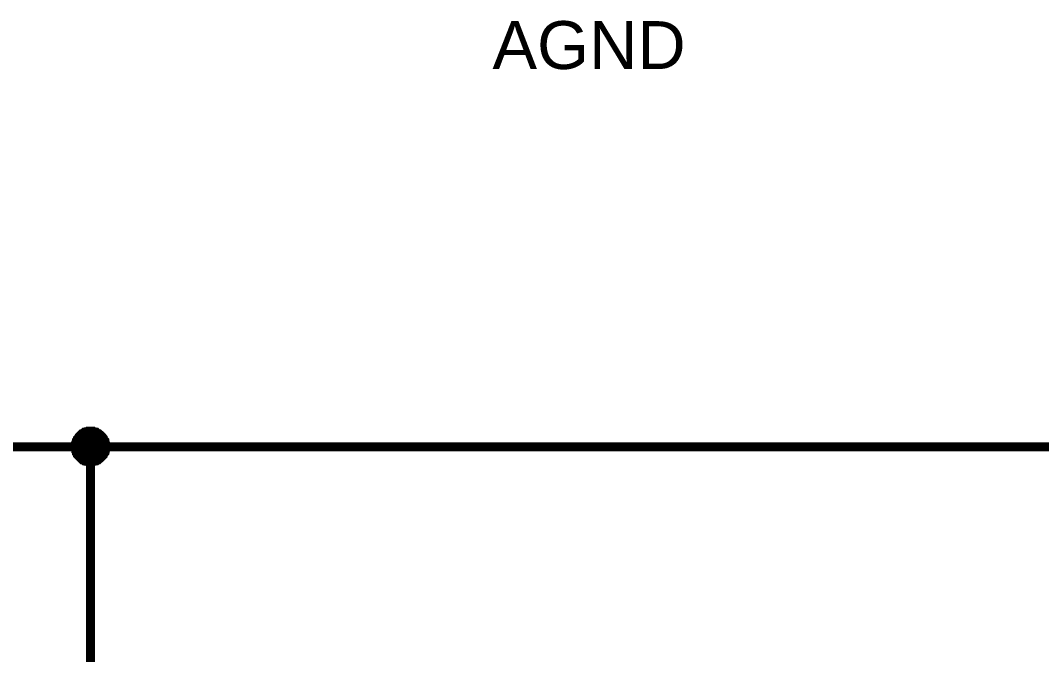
# Model space of a CAD drawing. Header units: millimetres. Extents: x -2024 to 917, y -725 to 13.
# Drawn here: x 332.31 to 366.23, y -248.2 to -227.13 of the extents above; entities that cross this region are included whole.
import ezdxf

# ---------------------------------------------------------------- set-up
doc = ezdxf.new("R2010")
doc.units = ezdxf.units.MM
doc.layers.add('Sheet', color=255, linetype='Continuous')
doc.styles.get("Standard").update_dxf_attribs({"font": 'arial.ttf'})

msp = doc.modelspace()

# ---------------------------------------------------------------- linework, layer by layer
at = {"layer": 'Sheet'}
for points, const_width in [([(334.14, -241.294), (334.14, -241.261), (334.14, -241.245), (334.14, -241.212), (334.157, -241.195), (334.157, -241.162), (334.157, -241.145), (334.173, -241.112), (334.173, -241.096), (334.19, -241.079), (334.206, -241.046), (334.206, -241.029), (334.223, -241.013), (334.24, -240.996), (334.256, -240.963), (334.273, -240.947), (334.289, -240.93), (334.306, -240.914), (334.322, -240.897), (334.339, -240.88), (334.355, -240.864), (334.372, -240.864), (334.405, -240.847), (334.422, -240.831), (334.438, -240.814), (334.471, -240.814), (334.488, -240.798), (334.504, -240.798), (334.537, -240.798), (334.554, -240.781), (334.587, -240.781), (334.604, -240.781), (334.637, -240.781)], 0.3), ([(334.14, -241.294), (334.14, -241.261), (334.14, -241.245), (334.14, -241.212), (334.157, -241.195), (334.157, -241.162), (334.157, -241.145), (334.173, -241.112), (334.173, -241.096), (334.19, -241.079), (334.206, -241.046), (334.206, -241.029), (334.223, -241.013), (334.24, -240.996), (334.256, -240.963), (334.273, -240.947), (334.289, -240.93), (334.306, -240.914), (334.322, -240.897), (334.339, -240.88), (334.355, -240.864), (334.372, -240.864), (334.405, -240.847), (334.422, -240.831), (334.438, -240.814), (334.471, -240.814), (334.488, -240.798), (334.504, -240.798), (334.537, -240.798), (334.554, -240.781), (334.587, -240.781), (334.604, -240.781), (334.637, -240.781)], 0.3), ([(334.14, -241.294), (334.14, -241.261), (334.14, -241.245), (334.14, -241.212), (334.157, -241.195), (334.157, -241.162), (334.157, -241.145), (334.173, -241.112), (334.173, -241.096), (334.19, -241.079), (334.206, -241.046), (334.206, -241.029), (334.223, -241.013), (334.24, -240.996), (334.256, -240.963), (334.273, -240.947), (334.289, -240.93), (334.306, -240.914), (334.322, -240.897), (334.339, -240.88), (334.355, -240.864), (334.372, -240.864), (334.405, -240.847), (334.422, -240.831), (334.438, -240.814), (334.471, -240.814), (334.488, -240.798), (334.504, -240.798), (334.537, -240.798), (334.554, -240.781), (334.587, -240.781), (334.604, -240.781), (334.637, -240.781)], 0.3), ([(334.14, -241.294), (334.14, -241.261), (334.14, -241.245), (334.14, -241.212), (334.157, -241.195), (334.157, -241.162), (334.157, -241.145), (334.173, -241.112), (334.173, -241.096), (334.19, -241.079), (334.206, -241.046), (334.206, -241.029), (334.223, -241.013), (334.24, -240.996), (334.256, -240.963), (334.273, -240.947), (334.289, -240.93), (334.306, -240.914), (334.322, -240.897), (334.339, -240.88), (334.355, -240.864), (334.372, -240.864), (334.405, -240.847), (334.422, -240.831), (334.438, -240.814), (334.471, -240.814), (334.488, -240.798), (334.504, -240.798), (334.537, -240.798), (334.554, -240.781), (334.587, -240.781), (334.604, -240.781), (334.637, -240.781)], 0.3), ([(334.14, -241.294), (334.14, -241.261), (334.14, -241.245), (334.14, -241.212), (334.157, -241.195), (334.157, -241.162), (334.157, -241.145), (334.173, -241.112), (334.173, -241.096), (334.19, -241.079), (334.206, -241.046), (334.206, -241.029), (334.223, -241.013), (334.24, -240.996), (334.256, -240.963), (334.273, -240.947), (334.289, -240.93), (334.306, -240.914), (334.322, -240.897), (334.339, -240.88), (334.355, -240.864), (334.372, -240.864), (334.405, -240.847), (334.422, -240.831), (334.438, -240.814), (334.471, -240.814), (334.488, -240.798), (334.504, -240.798), (334.537, -240.798), (334.554, -240.781), (334.587, -240.781), (334.604, -240.781), (334.637, -240.781)], 0.0991), ([(334.14, -241.294), (334.14, -241.261), (334.14, -241.245), (334.14, -241.212), (334.157, -241.195), (334.157, -241.162), (334.157, -241.145), (334.173, -241.112), (334.173, -241.096), (334.19, -241.079), (334.206, -241.046), (334.206, -241.029), (334.223, -241.013), (334.24, -240.996), (334.256, -240.963), (334.273, -240.947), (334.289, -240.93), (334.306, -240.914), (334.322, -240.897), (334.339, -240.88), (334.355, -240.864), (334.372, -240.864), (334.405, -240.847), (334.422, -240.831), (334.438, -240.814), (334.471, -240.814), (334.488, -240.798), (334.504, -240.798), (334.537, -240.798), (334.554, -240.781), (334.587, -240.781), (334.604, -240.781), (334.637, -240.781)], 0.0991), ([(334.14, -241.294), (334.14, -241.261), (334.14, -241.245), (334.14, -241.212), (334.157, -241.195), (334.157, -241.162), (334.157, -241.145), (334.173, -241.112), (334.173, -241.096), (334.19, -241.079), (334.206, -241.046), (334.206, -241.029), (334.223, -241.013), (334.24, -240.996), (334.256, -240.963), (334.273, -240.947), (334.289, -240.93), (334.306, -240.914), (334.322, -240.897), (334.339, -240.88), (334.355, -240.864), (334.372, -240.864), (334.405, -240.847), (334.422, -240.831), (334.438, -240.814), (334.471, -240.814), (334.488, -240.798), (334.504, -240.798), (334.537, -240.798), (334.554, -240.781), (334.587, -240.781), (334.604, -240.781), (334.637, -240.781)], 0.0991), ([(334.14, -241.294), (334.14, -241.261), (334.14, -241.245), (334.14, -241.212), (334.157, -241.195), (334.157, -241.162), (334.157, -241.145), (334.173, -241.112), (334.173, -241.096), (334.19, -241.079), (334.206, -241.046), (334.206, -241.029), (334.223, -241.013), (334.24, -240.996), (334.256, -240.963), (334.273, -240.947), (334.289, -240.93), (334.306, -240.914), (334.322, -240.897), (334.339, -240.88), (334.355, -240.864), (334.372, -240.864), (334.405, -240.847), (334.422, -240.831), (334.438, -240.814), (334.471, -240.814), (334.488, -240.798), (334.504, -240.798), (334.537, -240.798), (334.554, -240.781), (334.587, -240.781), (334.604, -240.781), (334.637, -240.781)], 0.0991), ([(334.637, -240.781), (334.637, -240.781)], 0.3), ([(334.637, -240.781), (334.67, -240.781), (334.686, -240.781), (334.72, -240.781), (334.736, -240.798), (334.769, -240.798), (334.786, -240.798), (334.819, -240.814), (334.835, -240.814), (334.852, -240.831), (334.885, -240.847), (334.902, -240.864), (334.918, -240.864), (334.935, -240.88), (334.968, -240.897), (334.984, -240.914), (335.001, -240.93), (335.017, -240.947), (335.034, -240.963), (335.051, -240.996), (335.067, -241.013), (335.067, -241.029), (335.084, -241.046), (335.1, -241.079), (335.117, -241.096), (335.117, -241.112), (335.133, -241.145), (335.133, -241.162), (335.133, -241.195), (335.15, -241.212), (335.15, -241.245), (335.15, -241.261), (335.15, -241.294)], 0.3), ([(334.637, -240.781), (334.637, -240.781)], 0.3), ([(334.637, -240.781), (334.67, -240.781), (334.686, -240.781), (334.72, -240.781), (334.736, -240.798), (334.769, -240.798), (334.786, -240.798), (334.819, -240.814), (334.835, -240.814), (334.852, -240.831), (334.885, -240.847), (334.902, -240.864), (334.918, -240.864), (334.935, -240.88), (334.968, -240.897), (334.984, -240.914), (335.001, -240.93), (335.017, -240.947), (335.034, -240.963), (335.051, -240.996), (335.067, -241.013), (335.067, -241.029), (335.084, -241.046), (335.1, -241.079), (335.117, -241.096), (335.117, -241.112), (335.133, -241.145), (335.133, -241.162), (335.133, -241.195), (335.15, -241.212), (335.15, -241.245), (335.15, -241.261), (335.15, -241.294)], 0.3), ([(334.637, -240.781), (334.637, -240.781)], 0.3), ([(334.637, -240.781), (334.67, -240.781), (334.686, -240.781), (334.72, -240.781), (334.736, -240.798), (334.769, -240.798), (334.786, -240.798), (334.819, -240.814), (334.835, -240.814), (334.852, -240.831), (334.885, -240.847), (334.902, -240.864), (334.918, -240.864), (334.935, -240.88), (334.968, -240.897), (334.984, -240.914), (335.001, -240.93), (335.017, -240.947), (335.034, -240.963), (335.051, -240.996), (335.067, -241.013), (335.067, -241.029), (335.084, -241.046), (335.1, -241.079), (335.117, -241.096), (335.117, -241.112), (335.133, -241.145), (335.133, -241.162), (335.133, -241.195), (335.15, -241.212), (335.15, -241.245), (335.15, -241.261), (335.15, -241.294)], 0.3), ([(334.637, -240.781), (334.637, -240.781)], 0.3), ([(334.637, -240.781), (334.67, -240.781), (334.686, -240.781), (334.72, -240.781), (334.736, -240.798), (334.769, -240.798), (334.786, -240.798), (334.819, -240.814), (334.835, -240.814), (334.852, -240.831), (334.885, -240.847), (334.902, -240.864), (334.918, -240.864), (334.935, -240.88), (334.968, -240.897), (334.984, -240.914), (335.001, -240.93), (335.017, -240.947), (335.034, -240.963), (335.051, -240.996), (335.067, -241.013), (335.067, -241.029), (335.084, -241.046), (335.1, -241.079), (335.117, -241.096), (335.117, -241.112), (335.133, -241.145), (335.133, -241.162), (335.133, -241.195), (335.15, -241.212), (335.15, -241.245), (335.15, -241.261), (335.15, -241.294)], 0.3), ([(334.637, -240.781), (334.637, -240.781)], 0.0991), ([(334.637, -240.781), (334.67, -240.781), (334.686, -240.781), (334.72, -240.781), (334.736, -240.798), (334.769, -240.798), (334.786, -240.798), (334.819, -240.814), (334.835, -240.814), (334.852, -240.831), (334.885, -240.847), (334.902, -240.864), (334.918, -240.864), (334.935, -240.88), (334.968, -240.897), (334.984, -240.914), (335.001, -240.93), (335.017, -240.947), (335.034, -240.963), (335.051, -240.996), (335.067, -241.013), (335.067, -241.029), (335.084, -241.046), (335.1, -241.079), (335.117, -241.096), (335.117, -241.112), (335.133, -241.145), (335.133, -241.162), (335.133, -241.195), (335.15, -241.212), (335.15, -241.245), (335.15, -241.261), (335.15, -241.294)], 0.0991), ([(334.637, -240.781), (334.637, -240.781)], 0.0991), ([(334.637, -240.781), (334.67, -240.781), (334.686, -240.781), (334.72, -240.781), (334.736, -240.798), (334.769, -240.798), (334.786, -240.798), (334.819, -240.814), (334.835, -240.814), (334.852, -240.831), (334.885, -240.847), (334.902, -240.864), (334.918, -240.864), (334.935, -240.88), (334.968, -240.897), (334.984, -240.914), (335.001, -240.93), (335.017, -240.947), (335.034, -240.963), (335.051, -240.996), (335.067, -241.013), (335.067, -241.029), (335.084, -241.046), (335.1, -241.079), (335.117, -241.096), (335.117, -241.112), (335.133, -241.145), (335.133, -241.162), (335.133, -241.195), (335.15, -241.212), (335.15, -241.245), (335.15, -241.261), (335.15, -241.294)], 0.0991), ([(334.637, -240.781), (334.637, -240.781)], 0.0991), ([(334.637, -240.781), (334.67, -240.781), (334.686, -240.781), (334.72, -240.781), (334.736, -240.798), (334.769, -240.798), (334.786, -240.798), (334.819, -240.814), (334.835, -240.814), (334.852, -240.831), (334.885, -240.847), (334.902, -240.864), (334.918, -240.864), (334.935, -240.88), (334.968, -240.897), (334.984, -240.914), (335.001, -240.93), (335.017, -240.947), (335.034, -240.963), (335.051, -240.996), (335.067, -241.013), (335.067, -241.029), (335.084, -241.046), (335.1, -241.079), (335.117, -241.096), (335.117, -241.112), (335.133, -241.145), (335.133, -241.162), (335.133, -241.195), (335.15, -241.212), (335.15, -241.245), (335.15, -241.261), (335.15, -241.294)], 0.0991), ([(334.637, -240.781), (334.637, -240.781)], 0.0991), ([(334.637, -240.781), (334.67, -240.781), (334.686, -240.781), (334.72, -240.781), (334.736, -240.798), (334.769, -240.798), (334.786, -240.798), (334.819, -240.814), (334.835, -240.814), (334.852, -240.831), (334.885, -240.847), (334.902, -240.864), (334.918, -240.864), (334.935, -240.88), (334.968, -240.897), (334.984, -240.914), (335.001, -240.93), (335.017, -240.947), (335.034, -240.963), (335.051, -240.996), (335.067, -241.013), (335.067, -241.029), (335.084, -241.046), (335.1, -241.079), (335.117, -241.096), (335.117, -241.112), (335.133, -241.145), (335.133, -241.162), (335.133, -241.195), (335.15, -241.212), (335.15, -241.245), (335.15, -241.261), (335.15, -241.294)], 0.0991), ([(322.157, -246.295), (322.157, -241.294), (334.637, -241.294), (429.607, -241.294), (434.589, -241.294)], 0.3), ([(334.637, -241.791), (334.604, -241.791), (334.587, -241.791), (334.554, -241.791), (334.537, -241.775), (334.504, -241.775), (334.488, -241.775), (334.471, -241.758), (334.438, -241.758), (334.422, -241.741), (334.405, -241.725), (334.372, -241.725), (334.355, -241.708), (334.339, -241.692), (334.322, -241.675), (334.306, -241.659), (334.289, -241.642), (334.273, -241.626), (334.256, -241.609), (334.24, -241.592), (334.223, -241.576), (334.206, -241.559), (334.206, -241.526), (334.19, -241.51), (334.173, -241.493), (334.173, -241.46), (334.157, -241.443), (334.157, -241.427), (334.157, -241.394), (334.14, -241.377), (334.14, -241.344), (334.14, -241.328), (334.14, -241.294)], 0.3), ([(334.14, -241.294), (334.14, -241.294)], 0.3), ([(334.637, -241.791), (334.604, -241.791), (334.587, -241.791), (334.554, -241.791), (334.537, -241.775), (334.504, -241.775), (334.488, -241.775), (334.471, -241.758), (334.438, -241.758), (334.422, -241.741), (334.405, -241.725), (334.372, -241.725), (334.355, -241.708), (334.339, -241.692), (334.322, -241.675), (334.306, -241.659), (334.289, -241.642), (334.273, -241.626), (334.256, -241.609), (334.24, -241.592), (334.223, -241.576), (334.206, -241.559), (334.206, -241.526), (334.19, -241.51), (334.173, -241.493), (334.173, -241.46), (334.157, -241.443), (334.157, -241.427), (334.157, -241.394), (334.14, -241.377), (334.14, -241.344), (334.14, -241.328), (334.14, -241.294)], 0.3), ([(334.14, -241.294), (334.14, -241.294)], 0.3), ([(334.637, -241.791), (334.604, -241.791), (334.587, -241.791), (334.554, -241.791), (334.537, -241.775), (334.504, -241.775), (334.488, -241.775), (334.471, -241.758), (334.438, -241.758), (334.422, -241.741), (334.405, -241.725), (334.372, -241.725), (334.355, -241.708), (334.339, -241.692), (334.322, -241.675), (334.306, -241.659), (334.289, -241.642), (334.273, -241.626), (334.256, -241.609), (334.24, -241.592), (334.223, -241.576), (334.206, -241.559), (334.206, -241.526), (334.19, -241.51), (334.173, -241.493), (334.173, -241.46), (334.157, -241.443), (334.157, -241.427), (334.157, -241.394), (334.14, -241.377), (334.14, -241.344), (334.14, -241.328), (334.14, -241.294)], 0.3), ([(334.14, -241.294), (334.14, -241.294)], 0.3), ([(334.637, -241.791), (334.604, -241.791), (334.587, -241.791), (334.554, -241.791), (334.537, -241.775), (334.504, -241.775), (334.488, -241.775), (334.471, -241.758), (334.438, -241.758), (334.422, -241.741), (334.405, -241.725), (334.372, -241.725), (334.355, -241.708), (334.339, -241.692), (334.322, -241.675), (334.306, -241.659), (334.289, -241.642), (334.273, -241.626), (334.256, -241.609), (334.24, -241.592), (334.223, -241.576), (334.206, -241.559), (334.206, -241.526), (334.19, -241.51), (334.173, -241.493), (334.173, -241.46), (334.157, -241.443), (334.157, -241.427), (334.157, -241.394), (334.14, -241.377), (334.14, -241.344), (334.14, -241.328), (334.14, -241.294)], 0.3), ([(334.14, -241.294), (334.14, -241.294)], 0.3), ([(334.637, -246.295), (334.637, -241.294)], 0.3), ([(335.15, -241.294), (335.15, -241.328), (335.15, -241.344), (335.15, -241.377), (335.133, -241.394), (335.133, -241.427), (335.133, -241.443), (335.117, -241.46), (335.117, -241.493), (335.1, -241.51), (335.084, -241.526), (335.067, -241.559), (335.067, -241.576), (335.051, -241.592), (335.034, -241.609), (335.017, -241.626), (335.001, -241.642), (334.984, -241.659), (334.968, -241.675), (334.935, -241.692), (334.918, -241.708), (334.902, -241.725), (334.885, -241.725), (334.852, -241.741), (334.835, -241.758), (334.819, -241.758), (334.786, -241.775), (334.769, -241.775), (334.736, -241.775), (334.72, -241.791), (334.686, -241.791), (334.67, -241.791), (334.637, -241.791)], 0.3), ([(335.15, -241.294), (335.15, -241.328), (335.15, -241.344), (335.15, -241.377), (335.133, -241.394), (335.133, -241.427), (335.133, -241.443), (335.117, -241.46), (335.117, -241.493), (335.1, -241.51), (335.084, -241.526), (335.067, -241.559), (335.067, -241.576), (335.051, -241.592), (335.034, -241.609), (335.017, -241.626), (335.001, -241.642), (334.984, -241.659), (334.968, -241.675), (334.935, -241.692), (334.918, -241.708), (334.902, -241.725), (334.885, -241.725), (334.852, -241.741), (334.835, -241.758), (334.819, -241.758), (334.786, -241.775), (334.769, -241.775), (334.736, -241.775), (334.72, -241.791), (334.686, -241.791), (334.67, -241.791), (334.637, -241.791)], 0.3), ([(335.15, -241.294), (335.15, -241.328), (335.15, -241.344), (335.15, -241.377), (335.133, -241.394), (335.133, -241.427), (335.133, -241.443), (335.117, -241.46), (335.117, -241.493), (335.1, -241.51), (335.084, -241.526), (335.067, -241.559), (335.067, -241.576), (335.051, -241.592), (335.034, -241.609), (335.017, -241.626), (335.001, -241.642), (334.984, -241.659), (334.968, -241.675), (334.935, -241.692), (334.918, -241.708), (334.902, -241.725), (334.885, -241.725), (334.852, -241.741), (334.835, -241.758), (334.819, -241.758), (334.786, -241.775), (334.769, -241.775), (334.736, -241.775), (334.72, -241.791), (334.686, -241.791), (334.67, -241.791), (334.637, -241.791)], 0.3), ([(335.15, -241.294), (335.15, -241.328), (335.15, -241.344), (335.15, -241.377), (335.133, -241.394), (335.133, -241.427), (335.133, -241.443), (335.117, -241.46), (335.117, -241.493), (335.1, -241.51), (335.084, -241.526), (335.067, -241.559), (335.067, -241.576), (335.051, -241.592), (335.034, -241.609), (335.017, -241.626), (335.001, -241.642), (334.984, -241.659), (334.968, -241.675), (334.935, -241.692), (334.918, -241.708), (334.902, -241.725), (334.885, -241.725), (334.852, -241.741), (334.835, -241.758), (334.819, -241.758), (334.786, -241.775), (334.769, -241.775), (334.736, -241.775), (334.72, -241.791), (334.686, -241.791), (334.67, -241.791), (334.637, -241.791)], 0.3), ([(335.15, -241.294), (335.15, -241.294), (335.15, -241.294), (335.15, -241.294), (335.15, -241.294), (335.15, -241.294), (335.15, -241.294), (335.15, -241.294), (335.15, -241.294), (335.15, -241.294), (335.15, -241.294), (335.15, -241.294), (335.15, -241.294), (335.15, -241.294), (335.15, -241.294), (335.15, -241.294), (335.15, -241.294), (335.15, -241.294), (335.15, -241.294), (335.15, -241.294), (335.15, -241.294), (335.15, -241.294), (335.15, -241.294), (335.15, -241.294), (335.15, -241.294), (335.15, -241.294), (335.15, -241.294), (335.15, -241.294), (335.15, -241.294), (335.15, -241.294), (335.15, -241.294), (335.15, -241.294), (335.15, -241.294)], 0.3), ([(335.15, -241.294), (335.15, -241.294)], 0.3), ([(335.15, -241.294), (335.15, -241.294), (335.15, -241.294), (335.15, -241.294), (335.15, -241.294), (335.15, -241.294), (335.15, -241.294), (335.15, -241.294), (335.15, -241.294), (335.15, -241.294), (335.15, -241.294), (335.15, -241.294), (335.15, -241.294), (335.15, -241.294), (335.15, -241.294), (335.15, -241.294), (335.15, -241.294), (335.15, -241.294), (335.15, -241.294), (335.15, -241.294), (335.15, -241.294), (335.15, -241.294), (335.15, -241.294), (335.15, -241.294), (335.15, -241.294), (335.15, -241.294), (335.15, -241.294), (335.15, -241.294), (335.15, -241.294), (335.15, -241.294), (335.15, -241.294), (335.15, -241.294), (335.15, -241.294)], 0.3), ([(335.15, -241.294), (335.15, -241.294)], 0.3), ([(335.15, -241.294), (335.15, -241.294), (335.15, -241.294), (335.15, -241.294), (335.15, -241.294), (335.15, -241.294), (335.15, -241.294), (335.15, -241.294), (335.15, -241.294), (335.15, -241.294), (335.15, -241.294), (335.15, -241.294), (335.15, -241.294), (335.15, -241.294), (335.15, -241.294), (335.15, -241.294), (335.15, -241.294), (335.15, -241.294), (335.15, -241.294), (335.15, -241.294), (335.15, -241.294), (335.15, -241.294), (335.15, -241.294), (335.15, -241.294), (335.15, -241.294), (335.15, -241.294), (335.15, -241.294), (335.15, -241.294), (335.15, -241.294), (335.15, -241.294), (335.15, -241.294), (335.15, -241.294), (335.15, -241.294)], 0.3), ([(335.15, -241.294), (335.15, -241.294)], 0.3), ([(335.15, -241.294), (335.15, -241.294), (335.15, -241.294), (335.15, -241.294), (335.15, -241.294), (335.15, -241.294), (335.15, -241.294), (335.15, -241.294), (335.15, -241.294), (335.15, -241.294), (335.15, -241.294), (335.15, -241.294), (335.15, -241.294), (335.15, -241.294), (335.15, -241.294), (335.15, -241.294), (335.15, -241.294), (335.15, -241.294), (335.15, -241.294), (335.15, -241.294), (335.15, -241.294), (335.15, -241.294), (335.15, -241.294), (335.15, -241.294), (335.15, -241.294), (335.15, -241.294), (335.15, -241.294), (335.15, -241.294), (335.15, -241.294), (335.15, -241.294), (335.15, -241.294), (335.15, -241.294), (335.15, -241.294)], 0.3), ([(335.15, -241.294), (335.15, -241.294)], 0.3), ([(334.637, -241.791), (334.604, -241.791), (334.587, -241.791), (334.554, -241.791), (334.537, -241.775), (334.504, -241.775), (334.488, -241.775), (334.471, -241.758), (334.438, -241.758), (334.422, -241.741), (334.405, -241.725), (334.372, -241.725), (334.355, -241.708), (334.339, -241.692), (334.322, -241.675), (334.306, -241.659), (334.289, -241.642), (334.273, -241.626), (334.256, -241.609), (334.24, -241.592), (334.223, -241.576), (334.206, -241.559), (334.206, -241.526), (334.19, -241.51), (334.173, -241.493), (334.173, -241.46), (334.157, -241.443), (334.157, -241.427), (334.157, -241.394), (334.14, -241.377), (334.14, -241.344), (334.14, -241.328), (334.14, -241.294)], 0.0991), ([(334.14, -241.294), (334.14, -241.294)], 0.0991), ([(334.637, -241.791), (334.604, -241.791), (334.587, -241.791), (334.554, -241.791), (334.537, -241.775), (334.504, -241.775), (334.488, -241.775), (334.471, -241.758), (334.438, -241.758), (334.422, -241.741), (334.405, -241.725), (334.372, -241.725), (334.355, -241.708), (334.339, -241.692), (334.322, -241.675), (334.306, -241.659), (334.289, -241.642), (334.273, -241.626), (334.256, -241.609), (334.24, -241.592), (334.223, -241.576), (334.206, -241.559), (334.206, -241.526), (334.19, -241.51), (334.173, -241.493), (334.173, -241.46), (334.157, -241.443), (334.157, -241.427), (334.157, -241.394), (334.14, -241.377), (334.14, -241.344), (334.14, -241.328), (334.14, -241.294)], 0.0991), ([(334.14, -241.294), (334.14, -241.294)], 0.0991), ([(334.637, -241.791), (334.604, -241.791), (334.587, -241.791), (334.554, -241.791), (334.537, -241.775), (334.504, -241.775), (334.488, -241.775), (334.471, -241.758), (334.438, -241.758), (334.422, -241.741), (334.405, -241.725), (334.372, -241.725), (334.355, -241.708), (334.339, -241.692), (334.322, -241.675), (334.306, -241.659), (334.289, -241.642), (334.273, -241.626), (334.256, -241.609), (334.24, -241.592), (334.223, -241.576), (334.206, -241.559), (334.206, -241.526), (334.19, -241.51), (334.173, -241.493), (334.173, -241.46), (334.157, -241.443), (334.157, -241.427), (334.157, -241.394), (334.14, -241.377), (334.14, -241.344), (334.14, -241.328), (334.14, -241.294)], 0.0991), ([(334.14, -241.294), (334.14, -241.294)], 0.0991), ([(334.637, -241.791), (334.604, -241.791), (334.587, -241.791), (334.554, -241.791), (334.537, -241.775), (334.504, -241.775), (334.488, -241.775), (334.471, -241.758), (334.438, -241.758), (334.422, -241.741), (334.405, -241.725), (334.372, -241.725), (334.355, -241.708), (334.339, -241.692), (334.322, -241.675), (334.306, -241.659), (334.289, -241.642), (334.273, -241.626), (334.256, -241.609), (334.24, -241.592), (334.223, -241.576), (334.206, -241.559), (334.206, -241.526), (334.19, -241.51), (334.173, -241.493), (334.173, -241.46), (334.157, -241.443), (334.157, -241.427), (334.157, -241.394), (334.14, -241.377), (334.14, -241.344), (334.14, -241.328), (334.14, -241.294)], 0.0991), ([(334.14, -241.294), (334.14, -241.294)], 0.0991), ([(335.15, -241.294), (335.15, -241.328), (335.15, -241.344), (335.15, -241.377), (335.133, -241.394), (335.133, -241.427), (335.133, -241.443), (335.117, -241.46), (335.117, -241.493), (335.1, -241.51), (335.084, -241.526), (335.067, -241.559), (335.067, -241.576), (335.051, -241.592), (335.034, -241.609), (335.017, -241.626), (335.001, -241.642), (334.984, -241.659), (334.968, -241.675), (334.935, -241.692), (334.918, -241.708), (334.902, -241.725), (334.885, -241.725), (334.852, -241.741), (334.835, -241.758), (334.819, -241.758), (334.786, -241.775), (334.769, -241.775), (334.736, -241.775), (334.72, -241.791), (334.686, -241.791), (334.67, -241.791), (334.637, -241.791)], 0.0991), ([(335.15, -241.294), (335.15, -241.328), (335.15, -241.344), (335.15, -241.377), (335.133, -241.394), (335.133, -241.427), (335.133, -241.443), (335.117, -241.46), (335.117, -241.493), (335.1, -241.51), (335.084, -241.526), (335.067, -241.559), (335.067, -241.576), (335.051, -241.592), (335.034, -241.609), (335.017, -241.626), (335.001, -241.642), (334.984, -241.659), (334.968, -241.675), (334.935, -241.692), (334.918, -241.708), (334.902, -241.725), (334.885, -241.725), (334.852, -241.741), (334.835, -241.758), (334.819, -241.758), (334.786, -241.775), (334.769, -241.775), (334.736, -241.775), (334.72, -241.791), (334.686, -241.791), (334.67, -241.791), (334.637, -241.791)], 0.0991), ([(335.15, -241.294), (335.15, -241.328), (335.15, -241.344), (335.15, -241.377), (335.133, -241.394), (335.133, -241.427), (335.133, -241.443), (335.117, -241.46), (335.117, -241.493), (335.1, -241.51), (335.084, -241.526), (335.067, -241.559), (335.067, -241.576), (335.051, -241.592), (335.034, -241.609), (335.017, -241.626), (335.001, -241.642), (334.984, -241.659), (334.968, -241.675), (334.935, -241.692), (334.918, -241.708), (334.902, -241.725), (334.885, -241.725), (334.852, -241.741), (334.835, -241.758), (334.819, -241.758), (334.786, -241.775), (334.769, -241.775), (334.736, -241.775), (334.72, -241.791), (334.686, -241.791), (334.67, -241.791), (334.637, -241.791)], 0.0991), ([(335.15, -241.294), (335.15, -241.328), (335.15, -241.344), (335.15, -241.377), (335.133, -241.394), (335.133, -241.427), (335.133, -241.443), (335.117, -241.46), (335.117, -241.493), (335.1, -241.51), (335.084, -241.526), (335.067, -241.559), (335.067, -241.576), (335.051, -241.592), (335.034, -241.609), (335.017, -241.626), (335.001, -241.642), (334.984, -241.659), (334.968, -241.675), (334.935, -241.692), (334.918, -241.708), (334.902, -241.725), (334.885, -241.725), (334.852, -241.741), (334.835, -241.758), (334.819, -241.758), (334.786, -241.775), (334.769, -241.775), (334.736, -241.775), (334.72, -241.791), (334.686, -241.791), (334.67, -241.791), (334.637, -241.791)], 0.0991), ([(335.15, -241.294), (335.15, -241.294), (335.15, -241.294), (335.15, -241.294), (335.15, -241.294), (335.15, -241.294), (335.15, -241.294), (335.15, -241.294), (335.15, -241.294), (335.15, -241.294), (335.15, -241.294), (335.15, -241.294), (335.15, -241.294), (335.15, -241.294), (335.15, -241.294), (335.15, -241.294), (335.15, -241.294), (335.15, -241.294), (335.15, -241.294), (335.15, -241.294), (335.15, -241.294), (335.15, -241.294), (335.15, -241.294), (335.15, -241.294), (335.15, -241.294), (335.15, -241.294), (335.15, -241.294), (335.15, -241.294), (335.15, -241.294), (335.15, -241.294), (335.15, -241.294), (335.15, -241.294), (335.15, -241.294)], 0.0991), ([(335.15, -241.294), (335.15, -241.294)], 0.0991), ([(335.15, -241.294), (335.15, -241.294), (335.15, -241.294), (335.15, -241.294), (335.15, -241.294), (335.15, -241.294), (335.15, -241.294), (335.15, -241.294), (335.15, -241.294), (335.15, -241.294), (335.15, -241.294), (335.15, -241.294), (335.15, -241.294), (335.15, -241.294), (335.15, -241.294), (335.15, -241.294), (335.15, -241.294), (335.15, -241.294), (335.15, -241.294), (335.15, -241.294), (335.15, -241.294), (335.15, -241.294), (335.15, -241.294), (335.15, -241.294), (335.15, -241.294), (335.15, -241.294), (335.15, -241.294), (335.15, -241.294), (335.15, -241.294), (335.15, -241.294), (335.15, -241.294), (335.15, -241.294), (335.15, -241.294)], 0.0991), ([(335.15, -241.294), (335.15, -241.294)], 0.0991), ([(335.15, -241.294), (335.15, -241.294), (335.15, -241.294), (335.15, -241.294), (335.15, -241.294), (335.15, -241.294), (335.15, -241.294), (335.15, -241.294), (335.15, -241.294), (335.15, -241.294), (335.15, -241.294), (335.15, -241.294), (335.15, -241.294), (335.15, -241.294), (335.15, -241.294), (335.15, -241.294), (335.15, -241.294), (335.15, -241.294), (335.15, -241.294), (335.15, -241.294), (335.15, -241.294), (335.15, -241.294), (335.15, -241.294), (335.15, -241.294), (335.15, -241.294), (335.15, -241.294), (335.15, -241.294), (335.15, -241.294), (335.15, -241.294), (335.15, -241.294), (335.15, -241.294), (335.15, -241.294), (335.15, -241.294)], 0.0991), ([(335.15, -241.294), (335.15, -241.294)], 0.0991), ([(335.15, -241.294), (335.15, -241.294), (335.15, -241.294), (335.15, -241.294), (335.15, -241.294), (335.15, -241.294), (335.15, -241.294), (335.15, -241.294), (335.15, -241.294), (335.15, -241.294), (335.15, -241.294), (335.15, -241.294), (335.15, -241.294), (335.15, -241.294), (335.15, -241.294), (335.15, -241.294), (335.15, -241.294), (335.15, -241.294), (335.15, -241.294), (335.15, -241.294), (335.15, -241.294), (335.15, -241.294), (335.15, -241.294), (335.15, -241.294), (335.15, -241.294), (335.15, -241.294), (335.15, -241.294), (335.15, -241.294), (335.15, -241.294), (335.15, -241.294), (335.15, -241.294), (335.15, -241.294), (335.15, -241.294)], 0.0991), ([(335.15, -241.294), (335.15, -241.294)], 0.0991), ([(334.637, -248.796), (334.637, -246.295)], 0.3)]:
    msp.add_lwpolyline(points, dxfattribs=dict(at, const_width=const_width))
at = {"layer": 'Sheet', "const_width": 0.508}
msp.add_lwpolyline([(334.335, -241.282, 1), (334.843, -241.282, 1)], format="xyb", close=True, dxfattribs=at)

# ---------------------------------------------------------------- texts
at = {"layer": 'Sheet'}
msp.add_text('AGND', height=1.5897, dxfattribs=at).set_placement((347.993, -228.743))

doc.saveas('drawing.dxf')
